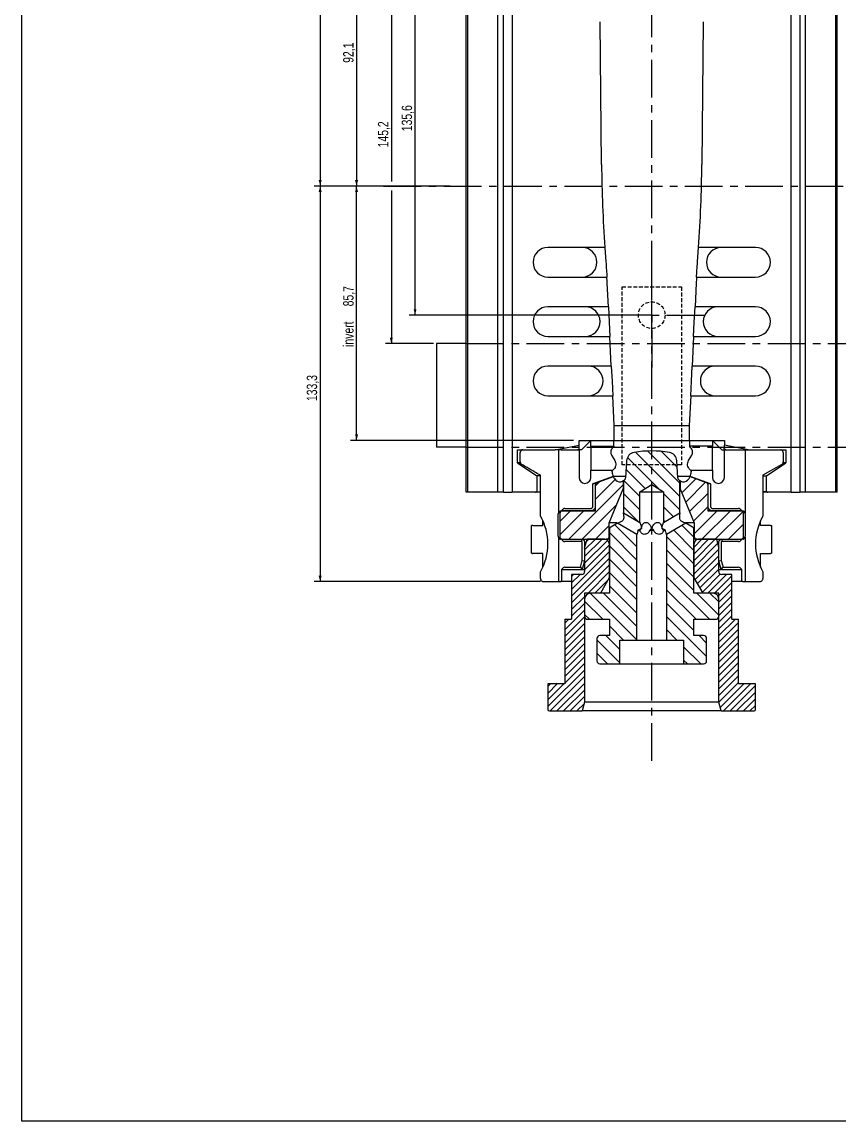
# Model space of a CAD drawing. Header units: millimetres. Extents: x 8 to 832, y 8 to 585.
# Drawn here: x 8 to 283.4, y 8 to 378.4 of the extents above; entities that cross this region are included whole.
import ezdxf

# ---------------------------------------------------------------- set-up
doc = ezdxf.new("R2010")
doc.units = ezdxf.units.MM
doc.linetypes.add('CENTERX2', pattern=[20.32, 12.7, -2.54, 2.54, -2.54])
doc.linetypes.add('HIDDEN', pattern=[1.905, 1.27, -0.635])
for name, color, linetype in [('CENTERLINE', 4, 'CENTERX2'), ('DIMENSIONS', 2, 'Continuous'), ('HATCH', 3, 'Continuous'), ('HIDDEN', 3, 'HIDDEN')]:
    doc.layers.add(name, color=color, linetype=linetype)
doc.layers.add('OUTLINE', color=7, linetype='Continuous', lineweight=25)
doc.styles.add('SLDTEXTSTYLE0', font='TXT', dxfattribs={"width": 0.75})
doc.dimstyles.new('SLDDIMSTYLE0', dxfattribs={"dimtxt": 3.5, "dimasz": 2, "dimexe": 0, "dimexo": 0.0625, "dimgap": 0.875, "dimtad": 1, "dimrnd": 1e-09, "dimzin": 12, "dimdsep": 46, "dimtxsty": 'SLDTEXTSTYLE0', "dimsah": 1, "dimcen": 0.09, "dimadec": 0, "dimazin": 3, "dimtfac": 1, "dimtofl": 0, "dimtmove": 0, "dimatfit": 3, "dimfxl": 0, "dimfrac": 2, "dimtolj": 1, "dimtzin": 12, "dimarcsym": 0})
doc.dimstyles.new('SLDDIMSTYLE1', dxfattribs={"dimtxt": 3.5, "dimasz": 2, "dimexe": 0, "dimexo": 0.0625, "dimgap": 0.875, "dimtad": 1, "dimdec": 1, "dimrnd": 1e-09, "dimzin": 12, "dimdsep": 46, "dimtxsty": 'SLDTEXTSTYLE0', "dimsah": 1, "dimcen": 0.09, "dimadec": 0, "dimazin": 3, "dimtfac": 1, "dimtdec": 1, "dimtofl": 0, "dimtmove": 0, "dimatfit": 3, "dimfxl": 0, "dimfrac": 2, "dimtolj": 1, "dimtzin": 12, "dimarcsym": 0})

# ---------------------------------------------------------------- blocks, each defined once
blk = doc.blocks.new('SW_HATCH_0')
at = {"layer": 'HATCH', "color": 0}
for p, q in [((-39.16, 22.5), (-28.48, 11.81)), ((-36.43, 24.25), (-21.5, 9.33)), ((-32.33, 24.65), (-21.5, 13.82)), ((-27.71, 24.52), (-22.42, 19.23)), ((-43.33, 15.05), (-50.04, 8.33)), ((-39.62, 18.47), (-33.18, 12.02)), ((-16.12, 15.31), (-20.85, 10.58)), ((-40.55, 13.33), (-58.95, -5.07)), ((-48.5, 14.36), (-50.04, 12.82)), ((-40.37, 14.73), (-35, 9.36)), ((-21.37, 14.55), (-21.45, 14.47)), ((-12.83, 14.11), (-19.55, 7.39)), ((-40.5, 10.37), (-35, 4.87)), ((-27, 10.34), (-21.5, 4.84)), ((-11.96, 10.49), (-18.24, 4.21)), ((-53.94, 4.43), (-62, -3.63)), ((-58.43, 4.43), (-62, 0.86)), ((-42.77, 6.62), (-54.46, -5.07)), ((-40.5, 5.88), (-35.53, 0.91)), ((-27, 5.85), (-23.68, 2.52)), ((-11.96, 6), (-16.94, 1.02)), ((-9.04, 4.43), (-16.7, -3.23)), ((-4.55, 4.43), (-14.05, -5.07)), ((-0.32, 4.17), (-9.56, -5.07)), ((-27, 1.36), (-26.52, 0.88)), ((0, 0), (-5.07, -5.07)), ((-45.3, -0.4), (-49.97, -5.07)), ((-45.25, -2.84), (-36, -12.09)), ((-43.4, -0.2), (-36, -7.6)), ((-23.59, -2.05), (-16.75, -8.89)), ((-20.75, -0.4), (-16.75, -4.4)), ((-49.97, -5.07), (-53.6, -8.7)), ((-47.73, -5.07), (-53.6, -10.94)), ((-45.83, -5.42), (-53.6, -13.19)), ((-45.3, -7.13), (-53.6, -15.43)), ((-52.22, -5.07), (-53.01, -5.86)), ((-45.25, -7.33), (-36, -16.58)), ((-26, -4.13), (-16.75, -13.38)), ((-14.05, -5.07), (-16.7, -7.72)), ((-11.81, -5.07), (-16.7, -9.96)), ((-9.56, -5.07), (-16.7, -12.21)), ((-8.81, -6.56), (-16.7, -14.45)), ((-45.3, -9.38), (-58, -22.08)), ((-26, -8.62), (-16.75, -17.87)), ((-8.4, -8.4), (-16.7, -16.7)), ((-8.4, -10.65), (-16.38, -18.63)), ((-45.3, -11.62), (-58, -24.32)), ((-45.3, -13.87), (-58, -26.57)), ((-45.25, -11.82), (-36, -21.07)), ((-26, -13.11), (-16.75, -22.36)), ((-8.4, -12.89), (-15.56, -20.05)), ((-57.38, -16.97), (-58, -17.59)), ((-55.14, -16.97), (-58, -19.83)), ((-45.3, -16.11), (-52.46, -23.27)), ((-45.25, -16.31), (-36, -25.56)), ((-26, -17.6), (-11.53, -32.07)), ((-8.4, -15.14), (-14.74, -21.47)), ((-7.87, -16.85), (-13.92, -22.9)), ((-5.75, -16.97), (-12.05, -23.27)), ((-4, -17.47), (-9.8, -23.27)), ((-45.69, -18.75), (-50.21, -23.27)), ((-45.25, -20.8), (-36, -30.05)), ((-26, -22.09), (-16.02, -32.07)), ((-4, -19.72), (-8.35, -24.07)), ((-4, -21.96), (-8.35, -26.31)), ((-53.65, -24.46), (-58, -28.81)), ((-53.6, -25.92), (-47.45, -32.07)), ((-51.75, -23.28), (-36, -39.03)), ((-47.27, -23.27), (-36, -34.54)), ((-15.84, -23.27), (-8.4, -30.71)), ((-11.35, -23.27), (-8.4, -26.22)), ((-4, -24.21), (-8.35, -28.56)), ((-53.65, -28.95), (-60.3, -35.6)), ((-53.65, -26.71), (-58, -31.06)), ((-26, -26.58), (-16.75, -35.83)), ((-4, -26.45), (-8.35, -30.8)), ((-4, -28.7), (-8.35, -33.05)), ((-53.65, -31.2), (-60.3, -37.85)), ((-58.91, -31.97), (-60.3, -33.36)), ((-53.6, -30.41), (-51.94, -32.07)), ((-26, -31.07), (-12.5, -44.57)), ((-4, -30.94), (-8.35, -35.29)), ((-2.79, -31.97), (-8.35, -37.54)), ((-1.7, -33.13), (-8.35, -39.78)), ((-53.65, -33.44), (-60.3, -40.09)), ((-53.65, -35.69), (-60.3, -42.34)), ((-45.25, -34.27), (-40.45, -39.07)), ((-26, -35.56), (-22.49, -39.07)), ((-1.7, -35.38), (-8.35, -42.03)), ((-53.65, -37.93), (-60.3, -44.58)), ((-53.65, -40.18), (-60.3, -46.83)), ((-49.5, -39), (-41.75, -46.75)), ((-46.44, -37.57), (-41.75, -42.26)), ((-15.01, -37.57), (-12.5, -40.08)), ((-1.7, -37.62), (-8.35, -44.27)), ((-1.7, -39.87), (-8.35, -46.52)), ((-53.65, -42.42), (-60.3, -49.07)), ((-49.5, -43.49), (-45.92, -47.07)), ((-20.25, -41.31), (-14.49, -47.07)), ((-1.7, -42.11), (-8.35, -48.76)), ((-1.7, -44.36), (-8.35, -51.01)), ((-53.65, -44.67), (-60.3, -51.32)), ((-53.65, -46.91), (-60.3, -53.56)), ((-20.25, -45.8), (-18.98, -47.07)), ((-1.7, -46.6), (-8.35, -53.25)), ((-53.65, -49.16), (-66, -61.51)), ((-53.65, -51.4), (-65.22, -62.97)), ((-1.7, -48.85), (-8.35, -55.5)), ((-1.7, -51.09), (-8.35, -57.74)), ((-65.1, -53.87), (-66, -54.77)), ((-62.85, -53.87), (-66, -57.02)), ((-60.61, -53.87), (-66, -59.26)), ((-53.65, -53.65), (-62.97, -62.97)), ((-1.7, -53.34), (-8.35, -59.98)), ((0.01, -53.87), (-7.87, -61.76)), ((2.25, -53.87), (-6.85, -62.97)), ((4, -54.37), (-4.6, -62.97)), ((-53.65, -55.9), (-60.73, -62.97)), ((-53.65, -58.14), (-58.48, -62.97)), ((4, -56.62), (-2.36, -62.97)), ((4, -58.86), (-0.11, -62.97)), ((-53.8, -60.54), (-56.24, -62.97)), ((4, -61.11), (2.13, -62.97))]:
    blk.add_line(p, q, dxfattribs=at)
blk = doc.blocks.new('_D')
at = {"layer": 'DIMENSIONS'}
for p, q in [((128.89, 323.11), (106.51, 323.11)), ((108.51, 323.11), (108.51, 189.81)), ((182.79, 189.81), (106.51, 189.81))]:
    blk.add_line(p, q, dxfattribs=at)
for points in [[(108.51, 323.11), (108.01, 321.11), (109.01, 321.11)], [(108.51, 189.81), (109.01, 191.81), (108.01, 191.81)]]:
    blk.add_solid(points, dxfattribs=at)
at = {"layer": 'DIMENSIONS', "insert": (103.99, 250.64), "char_height": 3.5, "attachment_point": 1, "rotation": 90, "style": 'SLDTEXTSTYLE0'}
blk.add_mtext('133,3', dxfattribs=at)
blk = doc.blocks.new('_D_1')
at = {"layer": 'DIMENSIONS'}
for p, q in [((156.77, 415.21), (118.78, 415.21)), ((120.78, 415.21), (120.78, 323.11)), ((128.89, 323.11), (118.78, 323.11))]:
    blk.add_line(p, q, dxfattribs=at)
for points in [[(120.78, 415.21), (120.28, 413.21), (121.28, 413.21)], [(120.78, 323.11), (121.28, 325.11), (120.28, 325.11)]]:
    blk.add_solid(points, dxfattribs=at)
at = {"layer": 'DIMENSIONS', "insert": (116.27, 364.64), "char_height": 3.5, "attachment_point": 1, "rotation": 90, "style": 'SLDTEXTSTYLE0'}
blk.add_mtext('92,1', dxfattribs=at)
blk = doc.blocks.new('_D_3')
at = {"layer": 'DIMENSIONS'}
for p, q in [((146.77, 415.21), (130.51, 415.21)), ((132.51, 415.21), (132.51, 324.61)), ((132.51, 321.61), (132.51, 270.01)), ((146.77, 270.01), (130.51, 270.01))]:
    blk.add_line(p, q, dxfattribs=at)
for points in [[(132.51, 415.21), (132.01, 413.21), (133.01, 413.21)], [(132.51, 270.01), (133.01, 272.01), (132.01, 272.01)]]:
    blk.add_solid(points, dxfattribs=at)
at = {"layer": 'DIMENSIONS', "insert": (127.99, 336.15), "char_height": 3.5, "attachment_point": 1, "rotation": 90, "style": 'SLDTEXTSTYLE0'}
blk.add_mtext('145,2', dxfattribs=at)
blk = doc.blocks.new('_D_4')
at = {"layer": 'DIMENSIONS'}
for p, q in [((206.77, 501.41), (106.51, 501.41)), ((108.51, 501.41), (108.51, 323.11)), ((128.89, 323.11), (106.51, 323.11))]:
    blk.add_line(p, q, dxfattribs=at)
for points in [[(108.51, 501.41), (108.01, 499.41), (109.01, 499.41)], [(108.51, 323.11), (109.01, 325.11), (108.01, 325.11)]]:
    blk.add_solid(points, dxfattribs=at)
at = {"layer": 'DIMENSIONS', "insert": (103.99, 406.44), "char_height": 3.5, "attachment_point": 1, "rotation": 90, "style": 'SLDTEXTSTYLE0'}
blk.add_mtext('178,3', dxfattribs=at)
blk = doc.blocks.new('_D_8')
at = {"layer": 'DIMENSIONS'}
for p, q in [((146.77, 415.21), (138.51, 415.21)), ((140.51, 279.61), (140.51, 415.21)), ((219.27, 279.61), (138.51, 279.61))]:
    blk.add_line(p, q, dxfattribs=at)
for points in [[(140.51, 415.21), (140.01, 413.21), (141.01, 413.21)], [(140.51, 279.61), (141.01, 281.61), (140.01, 281.61)]]:
    blk.add_solid(points, dxfattribs=at)
at = {"layer": 'DIMENSIONS', "insert": (135.99, 341.59), "char_height": 3.5, "attachment_point": 1, "rotation": 90, "style": 'SLDTEXTSTYLE0'}
blk.add_mtext('135,6', dxfattribs=at)
blk = doc.blocks.new('_D_11')
at = {"layer": 'DIMENSIONS'}
for p, q in [((152.3, 323.11), (118.78, 323.11)), ((120.78, 237.41), (120.78, 323.11)), ((193.86, 237.41), (118.78, 237.41))]:
    blk.add_line(p, q, dxfattribs=at)
for points in [[(120.78, 323.11), (120.28, 321.11), (121.28, 321.11)], [(120.78, 237.41), (121.28, 239.41), (120.28, 239.41)]]:
    blk.add_solid(points, dxfattribs=at)
at = {"layer": 'DIMENSIONS', "char_height": 3.5, "attachment_point": 1, "rotation": 90, "style": 'SLDTEXTSTYLE0'}
for s, insert in [('85,7', (116.27, 282.57)), ('invert', (116.27, 268.9))]:
    blk.add_mtext(s, dxfattribs=dict(at, insert=insert))
blk = doc.blocks.new('SW_CENTERMARKSYMBOL_1')
at = {"layer": 'CENTERLINE', "color": 0}
for p, q in [((0, 5), (0, 18.4)), ((-5, 0), (-18.4, 0)), ((0, 0), (-2.5, 0)), ((0, 0), (0, 2.5)), ((0, 0), (0, -2.5)), ((0, 0), (2.5, 0)), ((5, 0), (18.4, 0)), ((0, -5), (0, -18.4))]:
    blk.add_line(p, q, dxfattribs=at)

msp = doc.modelspace()

# ---------------------------------------------------------------- linework, layer by layer
at = {"layer": 'CENTERLINE'}
for p, q in [((220.272, 129.442), (220.272, 485.135)), ((129.887, 323.112), (715.108, 323.112)), ((157.772, 270.012), (409.772, 270.012)), ((157.772, 235.112), (409.772, 235.112))]:
    msp.add_line(p, q, dxfattribs=at)
at = {"layer": 'HIDDEN'}
for p, q in [((210.272, 229.112), (210.272, 289.112)), ((210.272, 289.112), (230.272, 289.112)), ((230.272, 289.112), (230.272, 229.112)), ((230.272, 229.112), (210.272, 229.112))]:
    msp.add_line(p, q, dxfattribs=at)
msp.add_circle((220.272, 279.612), 4.5, dxfattribs=at)
msp.add_circle((220.272, 279.612), 4.5, dxfattribs=at)
at = {"layer": 'OUTLINE'}
for p, q in [((8, 8), (8, 585)), ((157.772, 219.962), (157.772, 453.861)), ((158.21, 453.895), (158.21, 219.962)), ((168.452, 219.962), (168.452, 453.912)), ((170.272, 219.962), (170.272, 453.912)), ((173.272, 453.912), (173.272, 219.962)), ((267.272, 219.962), (267.272, 453.912)), ((270.272, 219.962), (270.272, 453.912)), ((272.092, 219.962), (272.092, 453.912)), ((282.335, 219.962), (282.335, 453.895)), ((282.772, 219.962), (282.772, 453.861)), ((203.372, 330.412), (202.872, 378.412)), ((237.672, 378.412), (237.172, 330.412)), ((204.466, 302.412), (185.272, 302.412)), ((204.467, 302.412), (204.466, 302.412)), ((204.467, 302.412), (204.819, 297.571)), ((235.726, 297.571), (236.078, 302.412)), ((243.649, 302.412), (236.078, 302.412)), ((236.078, 302.412), (236.078, 302.412)), ((243.649, 302.411), (243.649, 302.412)), ((255.272, 302.412), (243.737, 302.412)), ((185.272, 292.412), (205.166, 292.412)), ((205.166, 292.412), (205.167, 292.412)), ((205.664, 282.412), (205.272, 290.412)), ((235.272, 290.412), (234.881, 282.412)), ((235.378, 292.412), (243.649, 292.412)), ((235.378, 292.412), (235.378, 292.412)), ((243.649, 292.412), (243.649, 292.412)), ((243.737, 292.412), (255.272, 292.412)), ((205.664, 282.412), (185.272, 282.412)), ((205.664, 282.412), (205.664, 282.412)), ((234.88, 282.412), (234.881, 282.412)), ((255.272, 282.412), (234.881, 282.412)), ((185.272, 272.412), (206.154, 272.412)), ((206.643, 262.412), (206.154, 272.412)), ((206.154, 272.412), (206.154, 272.412)), ((234.391, 272.412), (233.902, 262.412)), ((234.391, 272.412), (255.272, 272.412)), ((234.391, 272.412), (234.391, 272.412)), ((157.772, 270.012), (147.772, 270.012)), ((147.772, 270.012), (147.772, 235.112)), ((206.643, 262.412), (185.272, 262.412)), ((206.644, 262.412), (206.643, 262.412)), ((233.901, 262.412), (233.902, 262.412)), ((255.272, 262.412), (233.902, 262.412)), ((185.272, 252.412), (207.133, 252.412)), ((207.622, 242.412), (207.133, 252.412)), ((207.133, 252.412), (207.133, 252.412)), ((233.412, 252.412), (232.922, 242.412)), ((233.412, 252.412), (255.272, 252.412)), ((233.412, 252.412), (233.412, 252.412)), ((207.622, 237.412), (207.622, 242.412)), ((207.622, 242.412), (232.922, 242.412)), ((232.922, 242.412), (232.922, 237.412)), ((195.772, 237.412), (207.622, 237.412)), ((195.772, 235.742), (195.772, 237.412)), ((199.772, 237.412), (207.522, 237.412)), ((199.772, 235.412), (199.772, 237.412)), ((207.522, 235.597), (207.522, 237.412)), ((207.622, 237.412), (232.922, 237.412)), ((232.922, 237.412), (244.772, 237.412)), ((233.022, 237.412), (233.022, 235.597)), ((233.022, 237.412), (240.772, 237.412)), ((240.772, 237.412), (240.772, 235.412)), ((244.772, 237.412), (244.772, 235.742)), ((157.772, 235.112), (147.772, 235.112)), ((175.022, 234.242), (187.772, 234.242)), ((175.022, 229.881), (175.022, 234.242)), ((187.772, 234.242), (195.772, 235.742)), ((189.678, 234.242), (187.772, 234.242)), ((188.816, 234.242), (188.816, 212.894)), ((189.704, 234.262), (190.033, 234.262)), ((190.033, 234.262), (190.973, 234.262)), ((190.973, 234.262), (195.772, 234.262)), ((195.772, 234.262), (195.772, 224.912)), ((196.643, 234.262), (195.772, 234.262)), ((199.772, 235.412), (207.5, 235.412)), ((199.772, 235.412), (199.772, 227.412)), ((207.501, 235.412), (207.5, 235.412)), ((233.044, 235.412), (233.044, 235.412)), ((240.772, 235.412), (233.044, 235.412)), ((240.772, 227.412), (240.772, 235.412)), ((243.901, 234.262), (244.772, 234.262)), ((252.772, 234.242), (244.772, 235.742)), ((244.772, 224.912), (244.772, 234.262)), ((244.772, 234.262), (249.572, 234.262)), ((249.572, 234.262), (250.512, 234.262)), ((250.512, 234.262), (250.841, 234.262)), ((250.866, 234.242), (252.772, 234.242)), ((251.728, 234.242), (251.728, 212.894)), ((252.772, 234.242), (265.522, 234.242)), ((265.522, 234.242), (265.522, 229.881)), ((175.022, 229.881), (181.607, 225.502)), ((175.864, 229.881), (175.022, 229.881)), ((175.952, 230.125), (175.952, 233.262)), ((206.753, 232.391), (207.836, 230.565)), ((211.828, 230.557), (211.472, 224.735)), ((229.072, 224.735), (228.716, 230.557)), ((232.708, 230.565), (233.792, 232.391)), ((258.937, 225.502), (265.522, 229.881)), ((264.592, 233.262), (264.592, 230.125)), ((265.522, 229.881), (264.631, 229.881)), ((199.772, 224.912), (199.772, 227.412)), ((199.772, 227.412), (207.201, 227.412)), ((206.972, 226.762), (206.972, 226.991)), ((207.201, 227.412), (207.201, 227.412)), ((233.344, 227.412), (240.772, 227.412)), ((233.344, 227.412), (233.344, 227.412)), ((233.572, 226.991), (233.572, 226.762)), ((240.772, 227.412), (240.772, 224.912)), ((264.09, 229.259), (257.76, 225.622)), ((181.607, 225.502), (181.607, 220.047)), ((182.785, 225.502), (181.607, 225.502)), ((182.785, 211.91), (182.785, 225.622)), ((207.285, 225.212), (200.422, 222.714)), ((200.422, 222.714), (201.24, 223.005)), ((200.422, 215.112), (200.422, 222.714)), ((201.232, 222.262), (201.232, 213.592)), ((201.24, 223.005), (201.24, 222.385)), ((201.563, 223.005), (201.24, 223.005)), ((201.89, 223.202), (207.345, 225.188)), ((211.501, 225.212), (207.285, 225.212)), ((211.5, 225.188), (207.345, 225.188)), ((209.735, 223.412), (209.898, 223.412)), ((210.522, 223.712), (210.722, 223.712)), ((210.722, 221.408), (210.722, 223.712)), ((210.722, 223.712), (210.772, 223.712)), ((210.772, 223.842), (210.772, 212.943)), ((216.272, 220.092), (220.272, 222.495)), ((220.272, 222.495), (224.272, 220.092)), ((233.26, 225.212), (229.043, 225.212)), ((233.2, 225.188), (229.045, 225.188)), ((229.772, 212.943), (229.772, 223.842)), ((229.772, 223.712), (229.822, 223.712)), ((229.822, 223.712), (229.822, 221.408)), ((229.822, 223.712), (230.022, 223.712)), ((230.647, 223.412), (230.81, 223.412)), ((233.2, 225.188), (238.654, 223.202)), ((240.122, 222.714), (233.26, 225.212)), ((239.305, 223.005), (238.982, 223.005)), ((239.305, 222.385), (239.305, 223.005)), ((239.305, 223.005), (240.122, 222.714)), ((239.312, 213.592), (239.312, 222.262)), ((240.122, 222.714), (240.122, 215.112)), ((257.76, 225.622), (257.76, 211.91)), ((257.76, 225.502), (258.937, 225.502)), ((258.937, 220.047), (258.937, 225.502)), ((158.21, 219.962), (157.772, 219.962)), ((168.452, 219.962), (158.21, 219.962)), ((170.272, 219.962), (168.452, 219.962)), ((170.272, 219.962), (173.272, 219.962)), ((181.107, 219.962), (173.272, 219.962)), ((182.785, 219.962), (181.107, 219.962)), ((205.972, 209.592), (210.648, 221.03)), ((216.272, 220.092), (224.272, 220.092)), ((216.272, 209.768), (216.272, 220.092)), ((224.272, 220.092), (224.272, 209.768)), ((229.897, 221.03), (234.572, 209.592)), ((259.437, 219.962), (257.76, 219.962)), ((267.272, 219.962), (259.437, 219.962)), ((267.272, 219.962), (270.272, 219.962)), ((272.092, 219.962), (270.272, 219.962)), ((282.335, 219.962), (272.092, 219.962)), ((282.772, 219.962), (282.335, 219.962)), ((188.775, 205.092), (188.775, 212.612)), ((189.272, 212.592), (189.272, 205.092)), ((189.581, 213.612), (189.962, 213.612)), ((189.962, 213.612), (190.033, 213.798)), ((199.74, 213.612), (189.962, 213.612)), ((201.232, 213.592), (190.272, 213.592)), ((190.973, 214.43), (199.74, 214.43)), ((201.232, 213.612), (199.74, 213.612)), ((210.772, 212.943), (216.272, 209.768)), ((224.272, 209.768), (229.772, 212.943)), ((240.805, 213.612), (239.312, 213.612)), ((250.272, 213.592), (239.312, 213.592)), ((240.805, 214.43), (249.572, 214.43)), ((250.583, 213.612), (240.805, 213.612)), ((250.512, 213.798), (250.583, 213.612)), ((250.583, 213.612), (250.964, 213.612)), ((251.272, 205.092), (251.272, 212.592)), ((251.769, 212.612), (251.769, 205.092)), ((179.772, 199.406), (179.772, 208.667)), ((180.206, 208.762), (183.59, 208.762)), ((183.59, 208.762), (183.59, 210.328)), ((208.533, 209.592), (205.972, 209.592)), ((205.972, 205.092), (205.972, 209.592)), ((208.772, 209.479), (206.522, 208.18)), ((215.272, 205.727), (208.772, 209.479)), ((216.778, 207.692), (216.839, 207.692)), ((220.212, 207.692), (220.333, 207.692)), ((223.706, 207.692), (223.766, 207.692)), ((231.772, 209.479), (225.272, 205.727)), ((234.572, 209.592), (231.668, 209.592)), ((234.022, 208.18), (231.772, 209.479)), ((234.572, 209.592), (234.572, 205.092)), ((256.955, 208.762), (256.955, 210.328)), ((260.339, 208.762), (256.955, 208.762)), ((260.772, 199.406), (260.772, 208.667)), ((188.816, 204.809), (188.816, 189.812)), ((189.981, 204.092), (189.581, 204.092)), ((190.033, 203.95), (189.981, 204.092)), ((190.272, 204.092), (204.972, 204.092)), ((196.636, 204.092), (196.636, 203.292)), ((197.672, 201.092), (198.476, 204.092)), ((204.472, 204.092), (198.476, 204.092)), ((206.022, 204.092), (204.972, 204.092)), ((206.022, 207.314), (206.022, 185.892)), ((215.272, 170.092), (215.272, 205.727)), ((215.647, 207.092), (216.316, 207.092)), ((219.603, 207.092), (220.942, 207.092)), ((224.229, 207.092), (224.898, 207.092)), ((225.272, 205.727), (225.272, 170.092)), ((234.522, 185.892), (234.522, 207.314)), ((235.572, 204.092), (234.522, 204.092)), ((235.572, 204.092), (250.272, 204.092)), ((242.069, 204.092), (236.072, 204.092)), ((242.069, 204.092), (242.872, 201.092)), ((243.909, 204.092), (243.909, 203.292)), ((250.564, 204.092), (250.512, 203.95)), ((250.964, 204.092), (250.564, 204.092)), ((251.728, 204.809), (251.769, 205.092)), ((251.728, 204.809), (251.728, 189.812)), ((196.636, 203.292), (190.973, 203.292)), ((196.836, 196.917), (196.836, 203.092)), ((197.636, 203.092), (197.636, 196.815)), ((197.672, 201.092), (197.672, 193.192)), ((205.972, 202.592), (205.972, 191.092)), ((234.572, 191.092), (234.572, 202.592)), ((242.872, 193.192), (242.872, 201.092)), ((242.909, 196.815), (242.909, 203.092)), ((243.709, 203.092), (243.709, 196.917)), ((249.572, 203.292), (243.909, 203.292)), ((183.59, 199.312), (180.206, 199.312)), ((183.59, 194.695), (183.59, 199.312)), ((196.218, 194.612), (196.836, 196.917)), ((196.836, 196.917), (197.636, 196.815)), ((197.636, 196.812), (196.838, 193.837)), ((197.636, 196.815), (197.636, 196.812)), ((197.636, 196.812), (197.672, 196.812)), ((242.872, 196.812), (242.909, 196.812)), ((242.909, 196.815), (243.709, 196.917)), ((242.909, 196.812), (242.909, 196.815)), ((243.707, 193.837), (242.909, 196.812)), ((243.709, 196.917), (244.327, 194.612)), ((256.955, 199.312), (260.339, 199.312)), ((256.955, 194.695), (256.955, 199.312)), ((182.785, 190.812), (182.785, 193.113)), ((190.03, 193.945), (190.033, 193.954)), ((190.03, 190.312), (190.03, 193.945)), ((196.832, 193.812), (190.033, 193.812)), ((190.973, 194.612), (196.218, 194.612)), ((196.218, 194.612), (196.838, 193.837)), ((197.672, 193.812), (196.832, 193.812)), ((243.713, 193.812), (242.872, 193.812)), ((243.707, 193.837), (244.327, 194.612)), ((250.512, 193.812), (243.713, 193.812)), ((244.327, 194.612), (249.572, 194.612)), ((250.512, 193.954), (250.515, 193.945)), ((250.515, 193.945), (250.515, 190.312)), ((257.76, 193.113), (257.76, 190.812)), ((183.791, 189.812), (188.816, 189.812)), ((188.816, 189.812), (189.581, 189.812)), ((193.272, 189.812), (189.581, 189.812)), ((193.272, 192.192), (193.272, 177.192)), ((196.672, 192.192), (193.272, 192.192)), ((205.972, 191.092), (202.97, 185.892)), ((206.022, 191.092), (205.972, 191.092)), ((234.572, 191.092), (234.522, 191.092)), ((237.575, 185.892), (234.572, 191.092)), ((247.272, 192.192), (243.872, 192.192)), ((247.272, 177.192), (247.272, 192.192)), ((250.964, 189.812), (247.272, 189.812)), ((250.964, 189.812), (251.728, 189.812)), ((251.728, 189.812), (256.754, 189.812)), ((202.97, 185.892), (197.622, 185.892)), ((197.622, 185.892), (197.622, 149.192)), ((206.022, 185.892), (199.672, 185.892)), ((240.872, 185.892), (234.522, 185.892)), ((242.922, 185.892), (237.575, 185.892)), ((242.922, 149.192), (242.922, 185.892)), ((197.672, 183.892), (197.672, 178.092)), ((242.872, 178.092), (242.872, 183.892)), ((190.972, 177.192), (190.972, 158.192)), ((190.972, 177.192), (193.272, 177.192)), ((198.672, 177.092), (206.022, 177.092)), ((206.022, 177.092), (206.022, 171.592)), ((234.522, 171.592), (234.522, 177.092)), ((234.522, 177.092), (241.872, 177.092)), ((247.272, 177.192), (249.572, 177.192)), ((249.572, 158.192), (249.572, 177.192)), ((201.772, 170.592), (201.772, 163.092)), ((206.022, 171.592), (202.772, 171.592)), ((237.772, 171.592), (234.522, 171.592)), ((238.772, 163.092), (238.772, 170.592)), ((209.522, 170.092), (215.272, 170.092)), ((209.522, 162.092), (209.522, 170.092)), ((215.272, 170.092), (225.272, 170.092)), ((225.272, 170.092), (231.022, 170.092)), ((231.022, 170.092), (231.022, 162.092)), ((202.772, 162.092), (209.522, 162.092)), ((209.522, 162.092), (231.022, 162.092)), ((231.022, 162.092), (237.772, 162.092)), ((190.972, 158.192), (190.972, 155.292)), ((249.572, 155.292), (249.572, 158.192)), ((185.272, 155.292), (185.272, 146.692)), ((190.972, 155.292), (185.272, 155.292)), ((255.272, 155.292), (249.572, 155.292)), ((255.272, 146.692), (255.272, 155.292)), ((197.622, 149.192), (196.822, 146.192)), ((242.922, 149.192), (197.622, 149.192)), ((243.722, 146.192), (242.922, 149.192)), ((185.772, 146.192), (196.822, 146.192)), ((243.722, 146.192), (196.822, 146.192)), ((243.722, 146.192), (254.772, 146.192)), ((832, 8), (8, 8))]:
    msp.add_line(p, q, dxfattribs=at)
at = {"layer": 'OUTLINE', "flags": 128}
for points in [[(205.664, 282.412), (205.917, 277.26), (206.154, 272.412)], [(234.391, 272.412), (234.628, 277.26), (234.88, 282.412)], [(206.644, 262.412), (206.893, 257.307), (207.133, 252.412)], [(233.412, 252.412), (233.651, 257.307), (233.901, 262.412)], [(199.772, 237.387), (197.027, 234.645), (196.643, 234.262)], [(240.772, 237.387), (242.336, 235.825), (243.901, 234.262)]]:
    msp.add_lwpolyline(points, dxfattribs=at)
at = {"layer": 'OUTLINE'}
for centre, radius, start, end in [((692.618, 335.508), 489.273, 180.59681, 183.87867), ((-252.074, 335.508), 489.273, 356.12133, 359.40319), ((185.272, 297.412), 5, 90, 270), ((196.807, 297.412), 5, 270, 90), ((243.737, 297.412), 5, 91.01061, 268.98939), ((243.737, 297.412), 5, 90, 91.01061), ((255.272, 297.412), 5, 270, 90), ((-44.429, 278.187), 250, 2.80287, 3.26188), ((484.973, 278.187), 250, 176.73812, 177.19713), ((243.737, 297.412), 5, 268.98939, 270), ((185.272, 277.412), 5, 90, 270), ((197.899, 277.412), 5, 270, 90), ((242.645, 277.412), 5, 90, 270), ((255.272, 277.412), 5, 270, 90), ((185.272, 257.412), 5, 90, 270), ((198.878, 257.412), 5, 270, 90), ((241.666, 257.412), 5, 90, 270), ((255.272, 257.412), 5, 270, 90), ((206.722, 235.597), 0.8, 346.57416, 0), ((220.272, 198.842), 35, 80.19493, 99.80507), ((233.822, 235.597), 0.8, 180, 193.42584), ((214.823, 230.374), 3, 99.80507, 176.5), ((225.722, 230.374), 3, 3.5, 80.19493), ((207.472, 226.991), 0.5, 125.8883, 180), ((210.972, 226.762), 4, 180, 202.79903), ((205.772, 229.34), 2.4, 305.8883, 306.53192), ((229.572, 226.762), 4, 337.20097, 0), ((234.772, 229.34), 2.4, 233.46808, 234.1117), ((233.072, 226.991), 0.5, 0, 54.1117), ((197.772, 224.912), 2, 180, 0), ((202.232, 222.262), 1, 110, 180), ((211.022, 226.762), 4, 203.17309, 216.42357), ((209.735, 225.812), 2.4, 216.42357, 270), ((209.898, 224.212), 0.8, 270, 321.31781), ((210.474, 224.796), 1, 287.34561, 356.5), ((230.07, 224.796), 1, 183.5, 252.65439), ((230.647, 224.212), 0.8, 218.68219, 270), ((230.81, 225.812), 2.4, 270, 323.57643), ((229.522, 226.762), 4, 323.57643, 336.82691), ((238.312, 222.262), 1, 0, 70), ((242.772, 224.912), 2, 180, 0), ((181.107, 221.462), 1.5, 270, 289.47122), ((209.722, 221.408), 1, 337.76634, 0), ((230.822, 221.408), 1, 180, 202.23366), ((259.437, 221.462), 1.5, 250.52878, 270), ((166.272, 202.512), 19, 330.35363, 29.64637), ((190.272, 212.592), 1, 90, 180), ((250.272, 212.592), 1, 0, 90), ((274.272, 202.512), 19, 150.35363, 209.64637), ((207.022, 207.314), 1, 120, 180), ((233.522, 207.314), 1, 0, 60), ((190.272, 205.092), 1, 180, 270), ((190.973, 204.292), 1, 200, 270), ((204.472, 202.592), 1.5, 0, 90), ((204.972, 205.092), 1, 270, 0), ((235.572, 205.092), 1, 180, 270), ((236.072, 202.592), 1.5, 90, 180), ((249.572, 204.292), 1, 270, 340), ((250.272, 205.092), 1, 270, 0), ((220.272, 194.612), 30.25, 181.26285, 181.51544), ((190.973, 193.612), 1, 90, 160), ((196.672, 193.192), 1, 270, 0), ((243.872, 193.192), 1, 180, 270), ((249.572, 193.612), 1, 20, 90), ((220.272, 194.612), 30.25, 358.48456, 358.73715), ((199.672, 183.892), 2, 90, 180), ((240.872, 183.892), 2, 0, 90), ((198.672, 178.092), 1, 180, 270), ((241.872, 178.092), 1, 270, 0), ((202.772, 170.592), 1, 90, 180), ((237.772, 170.592), 1, 0, 90), ((202.772, 163.092), 1, 180, 270), ((237.772, 163.092), 1, 270, 0), ((185.772, 146.692), 0.5, 180, 270), ((254.772, 146.692), 0.5, 270, 0)]:
    msp.add_arc(centre, radius, start, end, dxfattribs=at)
for centre, major_axis, ratio, start_param, end_param in [((190.973, 213.47), (1, 0), 0.9596977, 1.5707963, 2.7925268), ((249.572, 213.47), (1, 0), 0.9596977, 0.3490659, 1.5707963), ((220.272, 187.903), (0, 25.037), 0.963433, 1.3315031, 1.3325523), ((220.272, 187.903), (0, 25.037), 0.963433, 4.950633, 4.9516822)]:
    msp.add_ellipse(centre, major_axis=major_axis, ratio=ratio, start_param=start_param, end_param=end_param, dxfattribs=at)
for points, knots in [([(204.819, 297.571), (204.89, 296.63), (205.018, 294.911), (205.12, 293.191), (205.167, 292.412)], [0, 0, 0, 0, 0.5472658, 1, 1, 1, 1]), ([(235.378, 292.412), (235.424, 293.191), (235.526, 294.911), (235.655, 296.63), (235.726, 297.571)], [0, 0, 0, 0, 0.4527342, 1, 1, 1, 1]), ([(176.799, 234.242), (176.705, 234.222), (176.5, 234.178), (176.269, 234.007), (176.082, 233.778), (175.972, 233.532), (175.958, 233.341), (175.952, 233.262)], [0, 0, 0, 0, 0.2025968, 0.4427046, 0.593781, 0.8314863, 1, 1, 1, 1]), ([(195.314, 234.262), (195.344, 234.267), (195.405, 234.277), (195.494, 234.302), (195.586, 234.338), (195.746, 234.439), (195.871, 234.763), (195.782, 235.191), (195.775, 235.579), (195.772, 235.742)], [0, 0, 0, 0, 0.0135667, 0.0270291, 0.0430871, 0.0716401, 0.1913012, 0.6621242, 1, 1, 1, 1]), ([(207.222, 234.973), (207.064, 234.819), (206.744, 234.508), (206.489, 233.872), (206.453, 233.277), (206.557, 232.774), (206.687, 232.52), (206.753, 232.391)], [0, 0, 0, 0, 0.2297502, 0.4652386, 0.7007251, 0.8481111, 1, 1, 1, 1]), ([(207.501, 235.412), (207.495, 235.392), (207.476, 235.317), (207.407, 235.165), (207.307, 235.042), (207.23, 234.979), (207.222, 234.973)], [0, 0, 0, 0, 0.1174228, 0.436143, 0.945402, 1, 1, 1, 1]), ([(233.322, 234.973), (233.29, 235.002), (233.215, 235.068), (233.11, 235.212), (233.068, 235.338), (233.044, 235.412)], [0, 0, 0, 0, 0.24651, 0.5650386, 1, 1, 1, 1]), ([(233.792, 232.391), (233.868, 232.543), (234.043, 232.896), (234.106, 233.527), (233.955, 234.19), (233.655, 234.678), (233.405, 234.9), (233.322, 234.973)], [0, 0, 0, 0, 0.17764517, 0.4131609, 0.6486766, 0.88419204, 1, 1, 1, 1]), ([(245.231, 234.262), (245.201, 234.267), (245.14, 234.277), (245.051, 234.302), (244.959, 234.338), (244.799, 234.439), (244.674, 234.763), (244.763, 235.191), (244.769, 235.579), (244.772, 235.742)], [0, 0, 0, 0, 0.0135646, 0.027029, 0.0430869, 0.0716399, 0.191301, 0.6621241, 1, 1, 1, 1]), ([(264.592, 233.262), (264.592, 233.273), (264.591, 233.397), (264.541, 233.632), (264.365, 233.923), (264.105, 234.147), (263.89, 234.21), (263.783, 234.242)], [0, 0, 0, 0, 0.0260359, 0.2699929, 0.5139948, 0.758633, 1, 1, 1, 1]), ([(176.071, 229.659), (175.791, 229.718), (175.138, 229.857), (175.064, 229.872), (175.022, 229.881)], [0, 0, 0, 0, 0.4280039, 1, 1, 1, 1]), ([(175.952, 230.125), (175.961, 230.024), (175.976, 229.853), (176.093, 229.593), (176.249, 229.394), (176.399, 229.295), (176.455, 229.259)], [0, 0, 0, 0, 0.2890114, 0.4874705, 0.8093856, 1, 1, 1, 1]), ([(207.836, 230.565), (207.884, 230.478), (208.059, 230.155), (208.21, 229.521), (208.144, 228.805), (207.888, 228.144), (207.564, 227.702), (207.277, 227.473), (207.201, 227.412)], [0, 0, 0, 0, 0.08460363, 0.31402984, 0.54345165, 0.68704192, 0.91646661, 1, 1, 1, 1]), ([(233.344, 227.412), (233.192, 227.542), (232.912, 227.782), (232.566, 228.324), (232.351, 229.006), (232.365, 229.833), (232.594, 230.322), (232.708, 230.565)], [0, 0, 0, 0, 0.1698526, 0.3134923, 0.54298542, 0.77247966, 1, 1, 1, 1]), ([(264.09, 229.259), (264.109, 229.27), (264.225, 229.34), (264.406, 229.514), (264.564, 229.809), (264.583, 230.023), (264.592, 230.125)], [0, 0, 0, 0, 0.0635775, 0.3871979, 0.7095908, 1, 1, 1, 1]), ([(264.459, 229.656), (264.745, 229.716), (265.404, 229.856), (265.48, 229.872), (265.522, 229.881)], [0, 0, 0, 0, 0.4329861, 1, 1, 1, 1]), ([(182.785, 225.622), (182.146, 225.988), (180.645, 226.85), (178.535, 228.063), (177.064, 228.909), (176.455, 229.259)], [0, 0, 0, 0, 0.3026147, 0.7113046, 1, 1, 1, 1]), ([(181.607, 220.047), (181.64, 220.049), (181.739, 220.052), (182.087, 220.057), (182.762, 220.085), (182.785, 220.086)], [0, 0, 0, 0, 0.3300161, 0.9774686, 1, 1, 1, 1]), ([(258.937, 220.047), (258.904, 220.049), (258.806, 220.052), (258.458, 220.057), (257.782, 220.085), (257.76, 220.086)], [0, 0, 0, 0, 0.3300161, 0.977468, 1, 1, 1, 1]), ([(201.24, 215.112), (201.217, 214.915), (201.172, 214.523), (200.826, 214.023), (200.433, 213.761), (200.06, 213.634), (199.863, 213.62), (199.74, 213.612)], [0, 0, 0, 0, 0.24978911, 0.49931637, 0.74866648, 0.84283347, 1, 1, 1, 1]), ([(199.74, 214.43), (199.83, 214.44), (200.008, 214.461), (200.234, 214.618), (200.392, 214.844), (200.412, 215.022), (200.422, 215.112)], [0, 0, 0, 0, 0.2505567, 0.5002337, 0.7500021, 1, 1, 1, 1]), ([(240.805, 213.612), (240.682, 213.62), (240.485, 213.634), (240.113, 213.76), (239.72, 214.022), (239.373, 214.522), (239.327, 214.915), (239.305, 215.112)], [0, 0, 0, 0, 0.1568687, 0.2507672, 0.5002323, 0.7496501, 1, 1, 1, 1]), ([(240.122, 215.112), (240.133, 215.022), (240.153, 214.843), (240.311, 214.618), (240.537, 214.461), (240.715, 214.44), (240.805, 214.43)], [0, 0, 0, 0, 0.2505544, 0.5002247, 0.7500069, 1, 1, 1, 1]), ([(188.816, 212.894), (188.802, 212.838), (188.779, 212.745), (188.776, 212.649), (188.775, 212.612)], [0, 0, 0, 0, 0.6077113, 1, 1, 1, 1]), ([(189.581, 213.612), (189.445, 213.593), (189.244, 213.565), (189.006, 213.334), (188.88, 213.128), (188.832, 212.952), (188.816, 212.894)], [0, 0, 0, 0, 0.4907464, 0.7226475, 0.9084367, 1, 1, 1, 1]), ([(210.198, 210.201), (210.316, 210.275), (210.553, 210.424), (210.811, 210.764), (210.949, 211.141), (210.948, 211.381), (210.948, 211.5)], [0, 0, 0, 0, 0.2646387, 0.5313018, 0.7682063, 1, 1, 1, 1]), ([(210.948, 211.5), (210.924, 211.759), (210.881, 212.227), (210.812, 212.697), (210.777, 212.916), (210.774, 212.936), (210.772, 212.943)], [0, 0, 0, 0, 0.3485805, 0.6293959, 0.8605263, 1, 1, 1, 1]), ([(229.772, 212.943), (229.772, 212.94), (229.77, 212.929), (229.747, 212.787), (229.692, 212.423), (229.635, 211.962), (229.606, 211.608), (229.597, 211.5)], [0, 0, 0, 0, 0.0934321, 0.305756, 0.5309726, 0.856604, 1, 1, 1, 1]), ([(229.597, 211.5), (229.598, 211.37), (229.599, 211.109), (229.754, 210.732), (230.011, 210.411), (230.231, 210.274), (230.347, 210.201)], [0, 0, 0, 0, 0.2532552, 0.5081105, 0.7400156, 1, 1, 1, 1]), ([(251.728, 212.894), (251.701, 212.985), (251.628, 213.224), (251.387, 213.508), (251.154, 213.606), (250.987, 213.611), (250.964, 213.612)], [0, 0, 0, 0, 0.1492802, 0.3941449, 0.9166183, 1, 1, 1, 1]), ([(251.769, 212.612), (251.768, 212.649), (251.766, 212.745), (251.742, 212.838), (251.728, 212.894)], [0, 0, 0, 0, 0.3922887, 1, 1, 1, 1]), ([(180.206, 208.762), (180.151, 208.759), (180.002, 208.754), (179.861, 208.701), (179.772, 208.667)], [0, 0, 0, 0, 0.3675517, 1, 1, 1, 1]), ([(208.772, 209.479), (208.775, 209.481), (208.786, 209.486), (208.919, 209.55), (209.237, 209.707), (209.678, 209.928), (210.029, 210.113), (210.198, 210.201)], [0, 0, 0, 0, 0.0889488, 0.3005477, 0.5209903, 0.7708039, 1, 1, 1, 1]), ([(216.778, 207.692), (216.479, 207.525), (216.101, 207.313), (215.725, 207.13), (215.647, 207.092)], [0, 0, 0, 0, 0.79115004, 1, 1, 1, 1]), ([(216.272, 209.768), (216.275, 209.761), (216.281, 209.743), (216.345, 209.558), (216.485, 209.117), (216.67, 208.457), (216.746, 207.921), (216.778, 207.692)], [0, 0, 0, 0, 0.10203771, 0.2451969, 0.46074412, 0.77082805, 1, 1, 1, 1]), ([(216.316, 207.092), (216.414, 207.242), (216.539, 207.433), (216.787, 207.647), (216.839, 207.692)], [0, 0, 0, 0, 0.7887386, 1, 1, 1, 1]), ([(216.839, 207.692), (216.894, 208.016), (216.995, 208.62), (217.33, 209.27), (217.724, 209.639), (218.127, 209.786), (218.543, 209.759), (219.006, 209.56), (219.533, 209.116), (219.985, 208.458), (220.144, 207.921), (220.212, 207.692)], [0, 0, 0, 0, 0.16338577, 0.30448494, 0.39768932, 0.47408989, 0.55076516, 0.62238464, 0.73021944, 0.88534923, 1, 1, 1, 1]), ([(220.212, 207.692), (220.092, 207.525), (219.94, 207.313), (219.661, 207.13), (219.603, 207.092)], [0, 0, 0, 0, 0.7911441, 1, 1, 1, 1]), ([(220.333, 207.692), (220.438, 208.016), (220.634, 208.62), (221.165, 209.27), (221.679, 209.639), (222.134, 209.786), (222.54, 209.759), (222.935, 209.56), (223.319, 209.116), (223.588, 208.458), (223.671, 207.921), (223.706, 207.692)], [0, 0, 0, 0, 0.1633854, 0.3044842, 0.3976895, 0.4740898, 0.5507653, 0.622385, 0.7302192, 0.8853491, 1, 1, 1, 1]), ([(220.942, 207.092), (220.737, 207.242), (220.477, 207.433), (220.358, 207.647), (220.333, 207.692)], [0, 0, 0, 0, 0.7887313, 1, 1, 1, 1]), ([(223.706, 207.692), (223.885, 207.525), (224.111, 207.313), (224.209, 207.13), (224.229, 207.092)], [0, 0, 0, 0, 0.7911461, 1, 1, 1, 1]), ([(223.766, 207.692), (223.817, 208.016), (223.911, 208.62), (224.108, 209.271), (224.227, 209.638), (224.269, 209.758), (224.272, 209.766), (224.272, 209.768)], [0, 0, 0, 0, 0.3267714, 0.6089687, 0.7953781, 0.9481792, 1, 1, 1, 1]), ([(224.898, 207.092), (224.595, 207.242), (224.21, 207.433), (223.844, 207.647), (223.766, 207.692)], [0, 0, 0, 0, 0.7887273, 1, 1, 1, 1]), ([(230.347, 210.201), (230.579, 210.08), (231.045, 209.836), (231.527, 209.599), (231.746, 209.492), (231.765, 209.483), (231.772, 209.479)], [0, 0, 0, 0, 0.3177347, 0.6373654, 0.8624884, 1, 1, 1, 1]), ([(260.339, 208.762), (260.453, 208.752), (260.603, 208.74), (260.74, 208.681), (260.772, 208.667)], [0, 0, 0, 0, 0.76309612, 1, 1, 1, 1]), ([(188.775, 205.092), (188.777, 205.051), (188.779, 204.956), (188.803, 204.863), (188.816, 204.809)], [0, 0, 0, 0, 0.4206419, 1, 1, 1, 1]), ([(188.816, 204.809), (188.844, 204.718), (188.917, 204.479), (189.158, 204.195), (189.391, 204.097), (189.558, 204.092), (189.581, 204.092)], [0, 0, 0, 0, 0.1492822, 0.3941452, 0.9166206, 1, 1, 1, 1]), ([(196.636, 204.092), (196.718, 204.086), (196.871, 204.075), (197.117, 203.981), (197.322, 203.835), (197.476, 203.646), (197.601, 203.413), (197.622, 203.219), (197.636, 203.092)], [0, 0, 0, 0, 0.15664311, 0.2922997, 0.49985475, 0.6305454, 0.75765244, 1, 1, 1, 1]), ([(215.647, 207.092), (215.613, 206.89), (215.547, 206.486), (215.401, 206.043), (215.293, 205.773), (215.279, 205.741), (215.272, 205.727)], [0, 0, 0, 0, 0.2587903, 0.5178275, 0.77336, 1, 1, 1, 1]), ([(219.603, 207.092), (219.515, 206.89), (219.338, 206.487), (218.849, 206.04), (218.28, 205.769), (217.686, 205.694), (217.142, 205.824), (216.709, 206.155), (216.438, 206.606), (216.351, 206.95), (216.316, 207.092)], [0, 0, 0, 0, 0.1294069, 0.2589389, 0.3867168, 0.5169854, 0.6486754, 0.7802189, 0.9098837, 1, 1, 1, 1]), ([(224.229, 207.092), (224.174, 206.89), (224.064, 206.487), (223.721, 206.04), (223.26, 205.769), (222.701, 205.694), (222.099, 205.824), (221.539, 206.155), (221.138, 206.606), (220.999, 206.95), (220.942, 207.092)], [0, 0, 0, 0, 0.1294079, 0.258939, 0.386718, 0.516985, 0.6486757, 0.7802208, 0.9098839, 1, 1, 1, 1]), ([(225.272, 205.727), (225.272, 205.727), (225.271, 205.73), (225.229, 205.825), (225.103, 206.155), (224.972, 206.606), (224.92, 206.95), (224.898, 207.092)], [0, 0, 0, 0, 0.0342782, 0.2975733, 0.5605796, 0.8198259, 1, 1, 1, 1]), ([(242.909, 203.092), (242.923, 203.219), (242.944, 203.413), (243.069, 203.645), (243.222, 203.835), (243.427, 203.981), (243.674, 204.075), (243.827, 204.086), (243.909, 204.092)], [0, 0, 0, 0, 0.2421287, 0.3691243, 0.4996916, 0.7074147, 0.8432009, 1, 1, 1, 1]), ([(250.964, 204.092), (251.1, 204.11), (251.3, 204.138), (251.539, 204.37), (251.665, 204.575), (251.712, 204.751), (251.728, 204.809)], [0, 0, 0, 0, 0.490745, 0.7226476, 0.9084346, 1, 1, 1, 1]), ([(196.836, 203.092), (196.833, 203.118), (196.827, 203.17), (196.781, 203.236), (196.714, 203.283), (196.662, 203.289), (196.636, 203.292)], [0, 0, 0, 0, 0.25055552, 0.50020345, 0.74999654, 1, 1, 1, 1]), ([(243.909, 203.292), (243.883, 203.289), (243.83, 203.283), (243.764, 203.236), (243.718, 203.17), (243.712, 203.118), (243.709, 203.092)], [0, 0, 0, 0, 0.2505614, 0.5002235, 0.7500048, 1, 1, 1, 1]), ([(179.772, 199.406), (179.782, 199.402), (179.896, 199.351), (180.044, 199.315), (180.182, 199.312), (180.206, 199.312)], [0, 0, 0, 0, 0.0685266, 0.840411, 1, 1, 1, 1]), ([(260.772, 199.406), (260.721, 199.385), (260.583, 199.328), (260.433, 199.318), (260.339, 199.312)], [0, 0, 0, 0, 0.3692742, 1, 1, 1, 1]), ([(182.785, 190.812), (182.789, 190.746), (182.799, 190.569), (182.893, 190.335), (183.068, 190.098), (183.305, 189.915), (183.573, 189.822), (183.738, 189.814), (183.791, 189.812)], [0, 0, 0, 0, 0.12500082, 0.33771291, 0.46914888, 0.684394, 0.8995968, 1, 1, 1, 1]), ([(189.581, 189.812), (189.678, 189.829), (189.798, 189.85), (189.934, 190.001), (189.985, 190.088), (190.017, 190.188), (190.028, 190.255), (190.029, 190.299), (190.03, 190.312)], [0, 0, 0, 0, 0.5678131, 0.70112, 0.8523009, 0.9128814, 0.9741115, 1, 1, 1, 1]), ([(250.515, 190.312), (250.516, 190.289), (250.518, 190.237), (250.537, 190.151), (250.593, 190.017), (250.737, 189.853), (250.873, 189.828), (250.964, 189.812)], [0, 0, 0, 0, 0.0458995, 0.1035204, 0.201748, 0.4663734, 1, 1, 1, 1]), ([(256.754, 189.812), (256.836, 189.817), (257.031, 189.832), (257.319, 189.962), (257.57, 190.196), (257.731, 190.493), (257.75, 190.709), (257.76, 190.812)], [0, 0, 0, 0, 0.1565253, 0.3730842, 0.5890331, 0.8038255, 1, 1, 1, 1])]:
    msp.add_open_spline(points, degree=3, knots=knots, dxfattribs=at)

# ---------------------------------------------------------------- block references
at = {"layer": 'CENTERLINE'}
msp.add_blockref('SW_CENTERMARKSYMBOL_1', (220.272, 279.612), dxfattribs=at)
at = {"layer": 'HATCH'}
msp.add_blockref('SW_HATCH_0', (251.272, 209.164), dxfattribs=at)

# ---------------------------------------------------------------- dimensions: what is measured, and where the dimension line sits
at = {"layer": 'DIMENSIONS'}
for base, p1, p2, picture, middle in [((108.506, 323.112), (207.772, 501.412), (129.887, 323.112), '_D_4', (108.506, 412.262)), ((120.777, 323.112), (157.772, 415.212), (129.887, 323.112), '_D_1', (120.777, 369.162)), ((140.506, 415.212), (220.272, 279.612), (147.772, 415.212), '_D_8', (140.506, 347.412)), ((108.506, 189.812), (129.887, 323.112), (183.791, 189.812), '_D', (108.506, 256.462))]:
    dim = msp.add_linear_dim(base=base, p1=p1, p2=p2, angle=90, dimstyle='SLDDIMSTYLE0', dxfattribs=at)
    dim.commit()
    dim.dimension.update_dxf_attribs({"geometry": picture, "text_midpoint": middle, "dimtype": 160})
for base, p1, p2, text, dimstyle, picture, middle in [((132.506, 270.012), (147.772, 415.212), (147.772, 270.012), '<> ', 'SLDDIMSTYLE1', '_D_3', (132.506, 342.612)), ((120.777, 323.112), (436.839, 237.412), (436.839, 323.112), 'invert <>', 'SLDDIMSTYLE0', '_D_11', (120.777, 280.262))]:
    dim = msp.add_linear_dim(base=base, p1=p1, p2=p2, angle=90, text=text, dimstyle=dimstyle, dxfattribs=at)
    dim.commit()
    dim.dimension.update_dxf_attribs({"geometry": picture, "text_midpoint": middle, "dimtype": 160})

doc.saveas('drawing.dxf')
